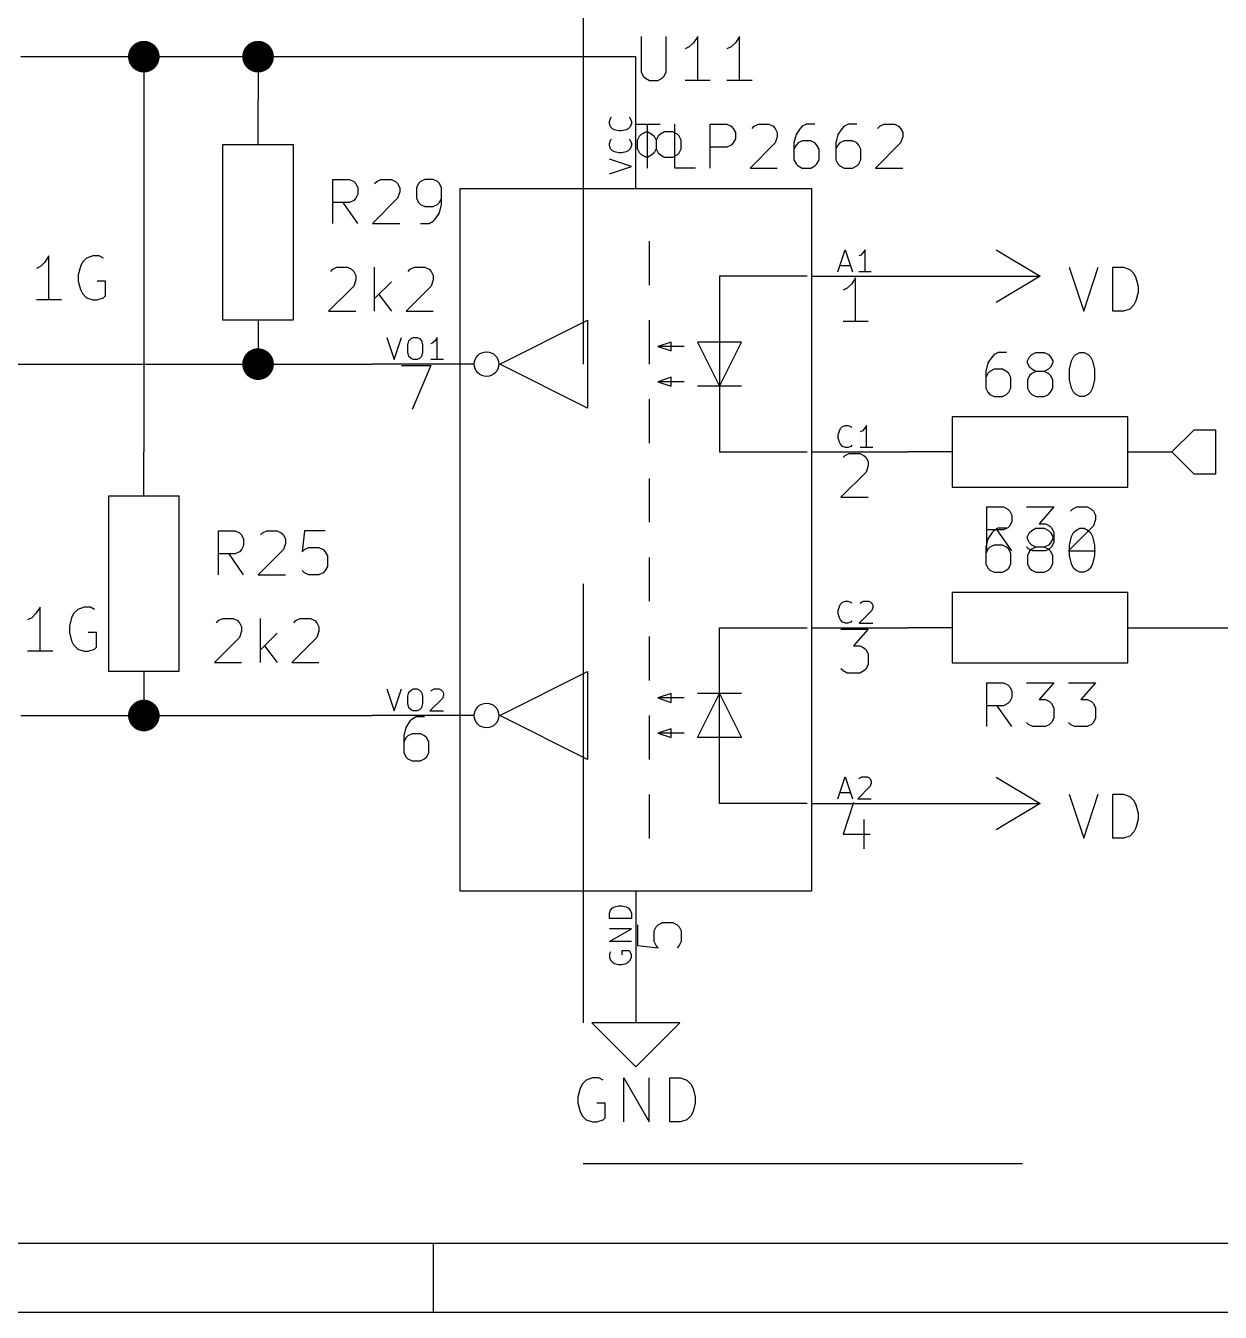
# Model space of a CAD drawing. Extents: x 0.4 to 16.1, y -11.3 to -0.4.
# Drawn here: x 5.836 to 7.195, y -11.299 to -9.835 of the extents above; entities that cross this region are included whole.
import ezdxf

# ---------------------------------------------------------------- set-up
doc = ezdxf.new("R2010")
doc.units = 0
doc.header["$MEASUREMENT"] = 0
doc.linetypes.add('DASHED', pattern=[0.75, 0.5, -0.25])
for name, color, linetype in [('BLUE3', 171, 'CONTINUOUS'), ('BROWN2', 54, 'CONTINUOUS'), ('CYAN2', 4, 'CONTINUOUS'), ('GREEN2', 3, 'CONTINUOUS'), ('LYELLOW', 51, 'CONTINUOUS'), ('RED2', 1, 'CONTINUOUS')]:
    doc.layers.add(name, color=color, linetype=linetype)

msp = doc.modelspace()

# ---------------------------------------------------------------- linework, layer by layer
at = {"layer": 'BLUE3', "linetype": 'DASHED'}
for p, q in [((6.47, -8.22), (6.47, -11.13)), ((6.47, -11.13), (10.93, -11.13))]:
    msp.add_line(p, q, dxfattribs=at)
at = {"layer": 'BROWN2', "linetype": 'CONTINUOUS'}
for p, q in [((7.165, -10.295), (7.14, -10.32)), ((7.19, -10.295), (7.165, -10.295)), ((7.19, -10.345), (7.19, -10.295)), ((7.14, -10.32), (7.165, -10.345)), ((7.165, -10.345), (7.19, -10.345))]:
    msp.add_line(p, q, dxfattribs=at)
at = {"layer": 'CYAN2', "linetype": 'CONTINUOUS'}
for p, q in [((6.53602, -9.84695), (6.53602, -9.88743)), ((6.56459, -9.88743), (6.56459, -9.84695)), ((6.59555, -9.85409), (6.59078, -9.85886)), ((6.60031, -9.84695), (6.59555, -9.85409)), ((6.60031, -9.89695), (6.60031, -9.84695)), ((6.64317, -9.85409), (6.6384, -9.85886)), ((6.64793, -9.84695), (6.64317, -9.85409)), ((6.64793, -9.89695), (6.64793, -9.84695)), ((6.59078, -9.85886), (6.58602, -9.86124)), ((6.6384, -9.85886), (6.63364, -9.86124)), ((6.53602, -9.88743), (6.5384, -9.89219)), ((6.5384, -9.89219), (6.54078, -9.89457)), ((6.54078, -9.89457), (6.54555, -9.89695)), ((6.54555, -9.89695), (6.55507, -9.89695)), ((6.55507, -9.89695), (6.55983, -9.89457)), ((6.55983, -9.89457), (6.56221, -9.89219)), ((6.56221, -9.89219), (6.56459, -9.88743)), ((6.61459, -9.89695), (6.58602, -9.89695)), ((6.66221, -9.89695), (6.63364, -9.89695)), ((6.49981, -9.94381), (6.501, -9.94024)), ((6.49981, -9.94619), (6.49981, -9.94381)), ((6.501, -9.94024), (6.50219, -9.93905)), ((6.52243, -9.93905), (6.52362, -9.94024)), ((6.52362, -9.94024), (6.52481, -9.94381)), ((6.52481, -9.94381), (6.52481, -9.94619)), ((6.501, -9.94976), (6.49981, -9.94619)), ((6.50338, -9.95214), (6.501, -9.94976)), ((6.50576, -9.95333), (6.50338, -9.95214)), ((6.51052, -9.95452), (6.50576, -9.95333)), ((6.51409, -9.95452), (6.51052, -9.95452)), ((6.51885, -9.95333), (6.51409, -9.95452)), ((6.52124, -9.95214), (6.51885, -9.95333)), ((6.52362, -9.94976), (6.52124, -9.95214)), ((6.52481, -9.94619), (6.52362, -9.94976)), ((6.52888, -9.94683), (6.55745, -9.94683)), ((6.54317, -9.99683), (6.54317, -9.94683)), ((6.57412, -9.99683), (6.57412, -9.94683)), ((6.61459, -9.99683), (6.61459, -9.94683)), ((6.61459, -9.94683), (6.63365, -9.94683)), ((6.63365, -9.94683), (6.63841, -9.94921)), ((6.63841, -9.94921), (6.64079, -9.95159)), ((6.64079, -9.95159), (6.64317, -9.95635)), ((6.64317, -9.95635), (6.64317, -9.9635)), ((6.66222, -9.95159), (6.66459, -9.94921)), ((6.66459, -9.94921), (6.66936, -9.94683)), ((6.66936, -9.94683), (6.68126, -9.94683)), ((6.68126, -9.94683), (6.68602, -9.94921)), ((6.68602, -9.94921), (6.68841, -9.95159)), ((6.68841, -9.95159), (6.69079, -9.95635)), ((6.69079, -9.95635), (6.69079, -9.96111)), ((6.71698, -9.95159), (6.71222, -9.95874)), ((6.71936, -9.94921), (6.71698, -9.95159)), ((6.72412, -9.94683), (6.71936, -9.94921)), ((6.73365, -9.94683), (6.72412, -9.94683)), ((6.76459, -9.95159), (6.75983, -9.95874)), ((6.76698, -9.94921), (6.76459, -9.95159)), ((6.77174, -9.94683), (6.76698, -9.94921)), ((6.78126, -9.94683), (6.77174, -9.94683)), ((6.80507, -9.95159), (6.80745, -9.94921)), ((6.80745, -9.94921), (6.81222, -9.94683)), ((6.81222, -9.94683), (6.82412, -9.94683)), ((6.82412, -9.94683), (6.82888, -9.94921)), ((6.82888, -9.94921), (6.83126, -9.95159)), ((6.83126, -9.95159), (6.83365, -9.95635)), ((6.83365, -9.95635), (6.83365, -9.96111)), ((6.49981, -9.96881), (6.501, -9.96524)), ((6.49981, -9.97119), (6.49981, -9.96881)), ((6.501, -9.97476), (6.49981, -9.97119)), ((6.501, -9.96524), (6.50219, -9.96405)), ((6.52243, -9.96405), (6.52362, -9.96524)), ((6.52362, -9.96524), (6.52481, -9.96881)), ((6.52481, -9.97119), (6.52362, -9.97476)), ((6.52481, -9.96881), (6.52481, -9.97119)), ((6.63365, -9.97302), (6.61459, -9.97302)), ((6.63841, -9.97064), (6.63365, -9.97302)), ((6.64079, -9.96826), (6.63841, -9.97064)), ((6.64317, -9.9635), (6.64079, -9.96826)), ((6.68841, -9.96826), (6.65983, -9.99683)), ((6.69079, -9.96111), (6.68841, -9.96826)), ((6.71222, -9.95874), (6.70983, -9.96826)), ((6.70983, -9.96826), (6.70983, -9.98731)), ((6.71222, -9.97064), (6.70983, -9.9754)), ((6.71459, -9.96826), (6.71222, -9.97064)), ((6.71936, -9.96588), (6.71459, -9.96826)), ((6.72888, -9.96588), (6.71936, -9.96588)), ((6.73365, -9.96826), (6.72888, -9.96588)), ((6.73602, -9.97064), (6.73365, -9.96826)), ((6.73841, -9.9754), (6.73602, -9.97064)), ((6.75983, -9.95874), (6.75745, -9.96826)), ((6.75745, -9.96826), (6.75745, -9.98731)), ((6.75983, -9.97064), (6.75745, -9.9754)), ((6.76222, -9.96826), (6.75983, -9.97064)), ((6.76698, -9.96588), (6.76222, -9.96826)), ((6.7765, -9.96588), (6.76698, -9.96588)), ((6.78126, -9.96826), (6.7765, -9.96588)), ((6.78365, -9.97064), (6.78126, -9.96826)), ((6.78602, -9.9754), (6.78365, -9.97064)), ((6.83126, -9.96826), (6.80269, -9.99683)), ((6.83365, -9.96111), (6.83126, -9.96826)), ((6.52481, -9.995), (6.49981, -9.98667)), ((6.50338, -9.97714), (6.501, -9.97476)), ((6.50576, -9.97833), (6.50338, -9.97714)), ((6.51052, -9.97952), (6.50576, -9.97833)), ((6.51409, -9.97952), (6.51052, -9.97952)), ((6.51885, -9.97833), (6.51409, -9.97952)), ((6.52124, -9.97714), (6.51885, -9.97833)), ((6.52362, -9.97476), (6.52124, -9.97714)), ((6.70983, -9.98731), (6.71222, -9.99207)), ((6.73602, -9.99207), (6.73841, -9.98731)), ((6.73841, -9.98731), (6.73841, -9.9754)), ((6.75745, -9.98731), (6.75983, -9.99207)), ((6.78365, -9.99207), (6.78602, -9.98731)), ((6.78602, -9.98731), (6.78602, -9.9754)), ((6.49981, -10.0033), (6.52481, -9.995)), ((6.59793, -9.99683), (6.57412, -9.99683)), ((6.65983, -9.99683), (6.69079, -9.99683)), ((6.71222, -9.99207), (6.71459, -9.99445)), ((6.71459, -9.99445), (6.71936, -9.99683)), ((6.71936, -9.99683), (6.72888, -9.99683)), ((6.72888, -9.99683), (6.73365, -9.99445)), ((6.73365, -9.99445), (6.73602, -9.99207)), ((6.75983, -9.99207), (6.76222, -9.99445)), ((6.76222, -9.99445), (6.76698, -9.99683)), ((6.76698, -9.99683), (6.7765, -9.99683)), ((6.7765, -9.99683), (6.78126, -9.99445)), ((6.78126, -9.99445), (6.78365, -9.99207)), ((6.80269, -9.99683), (6.83365, -9.99683)), ((6.18503, -10.0598), (6.18503, -10.0098)), ((6.18503, -10.0098), (6.20407, -10.0098)), ((6.20407, -10.0098), (6.20884, -10.0121)), ((6.20884, -10.0121), (6.21122, -10.0145)), ((6.21122, -10.0145), (6.2136, -10.0193)), ((6.23265, -10.0145), (6.23503, -10.0121)), ((6.23503, -10.0121), (6.23979, -10.0098)), ((6.23979, -10.0098), (6.25169, -10.0098)), ((6.25169, -10.0098), (6.25646, -10.0121)), ((6.25646, -10.0121), (6.25884, -10.0145)), ((6.25884, -10.0145), (6.26122, -10.0193)), ((6.28265, -10.0145), (6.28027, -10.0193)), ((6.28503, -10.0121), (6.28265, -10.0145)), ((6.28979, -10.0098), (6.28503, -10.0121)), ((6.29931, -10.0098), (6.28979, -10.0098)), ((6.30407, -10.0121), (6.29931, -10.0098)), ((6.30646, -10.0145), (6.30407, -10.0121)), ((6.30884, -10.0193), (6.30646, -10.0145)), ((6.21122, -10.0312), (6.20884, -10.0336)), ((6.2136, -10.0264), (6.21122, -10.0312)), ((6.2136, -10.0193), (6.2136, -10.0264)), ((6.25884, -10.0312), (6.23027, -10.0598)), ((6.26122, -10.024), (6.25884, -10.0312)), ((6.26122, -10.0193), (6.26122, -10.024)), ((6.28027, -10.0193), (6.28027, -10.0312)), ((6.28027, -10.0312), (6.28265, -10.0359)), ((6.30646, -10.0359), (6.30884, -10.0312)), ((6.30884, -10.0383), (6.30884, -10.0193)), ((6.20407, -10.0359), (6.18503, -10.0359)), ((6.2136, -10.0598), (6.19693, -10.0359)), ((6.20884, -10.0336), (6.20407, -10.0359)), ((6.28265, -10.0359), (6.28503, -10.0383)), ((6.28503, -10.0383), (6.28979, -10.0407)), ((6.28979, -10.0407), (6.29931, -10.0407)), ((6.29931, -10.0407), (6.30407, -10.0383)), ((6.30407, -10.0383), (6.30646, -10.0359)), ((6.30646, -10.0479), (6.30884, -10.0383)), ((6.23027, -10.0598), (6.26122, -10.0598)), ((6.28503, -10.0598), (6.29455, -10.0598)), ((6.29455, -10.0598), (6.29931, -10.0574)), ((6.29931, -10.0574), (6.30169, -10.055)), ((6.30169, -10.055), (6.30646, -10.0479)), ((6.75976, -10.1148), (6.76809, -10.0898)), ((6.76809, -10.0898), (6.77643, -10.1148)), ((6.79071, -10.0898), (6.78833, -10.0934)), ((6.79071, -10.1148), (6.79071, -10.0898)), ((5.85726, -10.104), (5.8525, -10.1087)), ((5.86202, -10.0968), (5.85726, -10.104)), ((5.86202, -10.1468), (5.86202, -10.0968)), ((5.90012, -10.104), (5.89774, -10.1087)), ((5.90488, -10.0992), (5.90012, -10.104)), ((5.91202, -10.0968), (5.90488, -10.0992)), ((5.91917, -10.0968), (5.91202, -10.0968)), ((5.92393, -10.0992), (5.91917, -10.0968)), ((6.78595, -10.0958), (6.78357, -10.0969)), ((6.78833, -10.0934), (6.78595, -10.0958)), ((5.8525, -10.1087), (5.84774, -10.1111)), ((5.89774, -10.1087), (5.89535, -10.1183)), ((5.89535, -10.1183), (5.89535, -10.1254)), ((6.18265, -10.1144), (6.18503, -10.112)), ((6.18503, -10.112), (6.18979, -10.1096)), ((6.18979, -10.1096), (6.20169, -10.1096)), ((6.20169, -10.1096), (6.20645, -10.112)), ((6.20645, -10.112), (6.20883, -10.1144)), ((6.20883, -10.1144), (6.21122, -10.1192)), ((6.21122, -10.1192), (6.21122, -10.1239)), ((6.23265, -10.1596), (6.23265, -10.1096)), ((6.27074, -10.1144), (6.27312, -10.112)), ((6.27312, -10.112), (6.27788, -10.1096)), ((6.27788, -10.1096), (6.28979, -10.1096)), ((6.28979, -10.1096), (6.29455, -10.112)), ((6.29455, -10.112), (6.29693, -10.1144)), ((6.29693, -10.1144), (6.29931, -10.1192)), ((6.29931, -10.1192), (6.29931, -10.1239)), ((6.76214, -10.1077), (6.77405, -10.1077)), ((6.79785, -10.1148), (6.78357, -10.1148)), ((7.02289, -10.1097), (7.03956, -10.1597)), ((7.03956, -10.1597), (7.05622, -10.1097)), ((7.07289, -10.1597), (7.07289, -10.1097)), ((7.07289, -10.1097), (7.08479, -10.1097)), ((7.08479, -10.1097), (7.09193, -10.1121)), ((7.09193, -10.1121), (7.0967, -10.1168)), ((7.0967, -10.1168), (7.09908, -10.1216)), ((5.89535, -10.1254), (5.89774, -10.1349)), ((5.92631, -10.1254), (5.91678, -10.1254)), ((5.92631, -10.1421), (5.92631, -10.1254)), ((6.20883, -10.1311), (6.18026, -10.1596)), ((6.21122, -10.1239), (6.20883, -10.1311)), ((6.25169, -10.1263), (6.23265, -10.1453)), ((6.29693, -10.1311), (6.26836, -10.1596)), ((6.29931, -10.1239), (6.29693, -10.1311)), ((7.09908, -10.1216), (7.10146, -10.1311)), ((7.10146, -10.1311), (7.10146, -10.1383)), ((5.87631, -10.1468), (5.84774, -10.1468)), ((5.89774, -10.1349), (5.90012, -10.1397)), ((5.90012, -10.1397), (5.90488, -10.1444)), ((5.90488, -10.1444), (5.91202, -10.1468)), ((5.91202, -10.1468), (5.91678, -10.1468)), ((5.91678, -10.1468), (5.92393, -10.1444)), ((5.92393, -10.1444), (5.92631, -10.1421)), ((6.23741, -10.1406), (6.25169, -10.1596)), ((7.09908, -10.1478), (7.0967, -10.1525)), ((7.10146, -10.1383), (7.09908, -10.1478)), ((6.18026, -10.1596), (6.21122, -10.1596)), ((6.26836, -10.1596), (6.29931, -10.1596)), ((7.08479, -10.1597), (7.07289, -10.1597)), ((7.09193, -10.1573), (7.08479, -10.1597)), ((7.0967, -10.1525), (7.09193, -10.1573)), ((6.24667, -10.1898), (6.255, -10.2148)), ((6.255, -10.2148), (6.26333, -10.1898)), ((6.27167, -10.1934), (6.27405, -10.191)), ((6.27405, -10.191), (6.27643, -10.1898)), ((6.27643, -10.1898), (6.28119, -10.1898)), ((6.28119, -10.1898), (6.28357, -10.191)), ((6.28357, -10.191), (6.28595, -10.1934)), ((6.30381, -10.1898), (6.30143, -10.1934)), ((6.30381, -10.2148), (6.30381, -10.1898)), ((6.27047, -10.1981), (6.27167, -10.1934)), ((6.27047, -10.2065), (6.27047, -10.1981)), ((6.27167, -10.2112), (6.27047, -10.2065)), ((6.28595, -10.1934), (6.28714, -10.1981)), ((6.28714, -10.2065), (6.28595, -10.2112)), ((6.28714, -10.1981), (6.28714, -10.2065)), ((6.29905, -10.1958), (6.29667, -10.1969)), ((6.30143, -10.1934), (6.29905, -10.1958)), ((6.94238, -10.2068), (6.93762, -10.2092)), ((6.9519, -10.2068), (6.94238, -10.2068)), ((6.98047, -10.2092), (6.98524, -10.2068)), ((6.98524, -10.2068), (6.99476, -10.2068)), ((6.99476, -10.2068), (6.99952, -10.2092)), ((7.03047, -10.2092), (7.03524, -10.2068)), ((7.03524, -10.2068), (7.04, -10.2068)), ((7.04, -10.2068), (7.04476, -10.2092)), ((6.27405, -10.2136), (6.27167, -10.2112)), ((6.27643, -10.2148), (6.27405, -10.2136)), ((6.28119, -10.2148), (6.27643, -10.2148)), ((6.28357, -10.2136), (6.28119, -10.2148)), ((6.28595, -10.2112), (6.28357, -10.2136)), ((6.31095, -10.2148), (6.29667, -10.2148)), ((6.93047, -10.2187), (6.92809, -10.2283)), ((6.93524, -10.2116), (6.93047, -10.2187)), ((6.93762, -10.2092), (6.93524, -10.2116)), ((6.97571, -10.2164), (6.97809, -10.2116)), ((6.97571, -10.2187), (6.97571, -10.2164)), ((6.97809, -10.2235), (6.97571, -10.2187)), ((6.97809, -10.2116), (6.98047, -10.2092)), ((6.99952, -10.2092), (7.0019, -10.2116)), ((7.0019, -10.2116), (7.00428, -10.2164)), ((7.00428, -10.2187), (7.0019, -10.2235)), ((7.00428, -10.2164), (7.00428, -10.2187)), ((7.02333, -10.2259), (7.02571, -10.2164)), ((7.02571, -10.2164), (7.02809, -10.2116)), ((7.02809, -10.2116), (7.03047, -10.2092)), ((7.04476, -10.2092), (7.04714, -10.2116)), ((7.04714, -10.2116), (7.04952, -10.2164)), ((7.04952, -10.2164), (7.0519, -10.2259)), ((6.92809, -10.2283), (6.92809, -10.2473)), ((6.93047, -10.2306), (6.92809, -10.2354)), ((6.93285, -10.2283), (6.93047, -10.2306)), ((6.93762, -10.2259), (6.93285, -10.2283)), ((6.94714, -10.2259), (6.93762, -10.2259)), ((6.9519, -10.2283), (6.94714, -10.2259)), ((6.95428, -10.2306), (6.9519, -10.2283)), ((6.95667, -10.2354), (6.95428, -10.2306)), ((6.95667, -10.2473), (6.95667, -10.2354)), ((6.97809, -10.233), (6.97571, -10.2378)), ((6.98047, -10.2259), (6.97809, -10.2235)), ((6.98047, -10.2306), (6.97809, -10.233)), ((6.98524, -10.2283), (6.98047, -10.2259)), ((6.98524, -10.2283), (6.98047, -10.2306)), ((6.99476, -10.2283), (6.98524, -10.2283)), ((6.99952, -10.2259), (6.99476, -10.2283)), ((6.99952, -10.2306), (6.99476, -10.2283)), ((7.0019, -10.2235), (6.99952, -10.2259)), ((7.0019, -10.233), (6.99952, -10.2306)), ((7.00428, -10.2378), (7.0019, -10.233)), ((7.02333, -10.2378), (7.02333, -10.2259)), ((7.0519, -10.2259), (7.0519, -10.2378)), ((6.92809, -10.2473), (6.93047, -10.2521)), ((6.95428, -10.2521), (6.95667, -10.2473)), ((6.97571, -10.2378), (6.97571, -10.2473)), ((6.97571, -10.2473), (6.97809, -10.2521)), ((7.0019, -10.2521), (7.00428, -10.2473)), ((7.00428, -10.2473), (7.00428, -10.2378)), ((7.02571, -10.2473), (7.02333, -10.2378)), ((7.02809, -10.2521), (7.02571, -10.2473)), ((7.04952, -10.2473), (7.04714, -10.2521)), ((7.0519, -10.2378), (7.04952, -10.2473)), ((6.93047, -10.2521), (6.93285, -10.2545)), ((6.93285, -10.2545), (6.93762, -10.2568)), ((6.93762, -10.2568), (6.94714, -10.2568)), ((6.94714, -10.2568), (6.9519, -10.2545)), ((6.9519, -10.2545), (6.95428, -10.2521)), ((6.97809, -10.2521), (6.98047, -10.2545)), ((6.98047, -10.2545), (6.98524, -10.2568)), ((6.98524, -10.2568), (6.99476, -10.2568)), ((6.99476, -10.2568), (6.99952, -10.2545)), ((6.99952, -10.2545), (7.0019, -10.2521)), ((7.03047, -10.2545), (7.02809, -10.2521)), ((7.03524, -10.2568), (7.03047, -10.2545)), ((7.04, -10.2568), (7.03524, -10.2568)), ((7.04476, -10.2545), (7.04, -10.2568)), ((7.04714, -10.2521), (7.04476, -10.2545)), ((6.76155, -10.2958), (6.76274, -10.2934)), ((6.76274, -10.2934), (6.76512, -10.291)), ((6.76512, -10.291), (6.76869, -10.2898)), ((6.76869, -10.2898), (6.77107, -10.2898)), ((6.77107, -10.2898), (6.77464, -10.291)), ((6.77464, -10.291), (6.77583, -10.2922)), ((6.79012, -10.2934), (6.78774, -10.2958)), ((6.7925, -10.2898), (6.79012, -10.2934)), ((6.7925, -10.3148), (6.7925, -10.2898)), ((6.76035, -10.3005), (6.76155, -10.2958)), ((6.76035, -10.3041), (6.76035, -10.3005)), ((6.76155, -10.3089), (6.76035, -10.3041)), ((6.76274, -10.3112), (6.76155, -10.3089)), ((6.78774, -10.2958), (6.78535, -10.2969)), ((6.76512, -10.3136), (6.76274, -10.3112)), ((6.76869, -10.3148), (6.76512, -10.3136)), ((6.77107, -10.3148), (6.76869, -10.3148)), ((6.77464, -10.3136), (6.77107, -10.3148)), ((6.77583, -10.3124), (6.77464, -10.3136)), ((6.79964, -10.3148), (6.78535, -10.3148)), ((6.92928, -10.4326), (6.92928, -10.3826)), ((6.92928, -10.3826), (6.94833, -10.3826)), ((6.94833, -10.3826), (6.95309, -10.385)), ((6.97452, -10.3826), (7.00547, -10.3826)), ((7.00547, -10.3826), (6.98881, -10.4017)), ((7.0269, -10.385), (7.03167, -10.3826)), ((7.03167, -10.3826), (7.04357, -10.3826)), ((7.04357, -10.3826), (7.04833, -10.385)), ((6.95309, -10.385), (6.95547, -10.3874)), ((6.95547, -10.3874), (6.95785, -10.3921)), ((6.95785, -10.3921), (6.95785, -10.3993)), ((7.02452, -10.3874), (7.0269, -10.385)), ((7.04833, -10.385), (7.05071, -10.3874)), ((7.05071, -10.3874), (7.05309, -10.3921)), ((7.05309, -10.3969), (7.05071, -10.404)), ((7.05309, -10.3921), (7.05309, -10.3969)), ((6.05503, -10.4598), (6.05503, -10.4098)), ((6.05503, -10.4098), (6.07407, -10.4098)), ((6.07407, -10.4098), (6.07884, -10.4121)), ((6.07884, -10.4121), (6.08122, -10.4145)), ((6.10265, -10.4145), (6.10503, -10.4121)), ((6.10503, -10.4121), (6.10979, -10.4098)), ((6.10979, -10.4098), (6.12169, -10.4098)), ((6.12169, -10.4098), (6.12646, -10.4121)), ((6.12646, -10.4121), (6.12884, -10.4145)), ((6.15265, -10.4098), (6.15027, -10.4336)), ((6.17646, -10.4098), (6.15265, -10.4098)), ((6.94833, -10.4088), (6.92928, -10.4088)), ((6.93524, -10.4116), (6.93047, -10.4187)), ((6.93762, -10.4092), (6.93524, -10.4116)), ((6.94238, -10.4068), (6.93762, -10.4092)), ((6.95785, -10.4326), (6.94119, -10.4088)), ((6.9519, -10.4068), (6.94238, -10.4068)), ((6.95309, -10.4064), (6.94833, -10.4088)), ((6.95547, -10.404), (6.95309, -10.4064)), ((6.95785, -10.3993), (6.95547, -10.404)), ((6.97571, -10.4164), (6.97809, -10.4116)), ((6.97809, -10.4116), (6.98047, -10.4092)), ((6.98047, -10.4092), (6.98524, -10.4068)), ((6.98524, -10.4068), (6.99476, -10.4068)), ((6.98881, -10.4017), (6.99595, -10.4017)), ((6.99476, -10.4068), (6.99952, -10.4092)), ((6.99595, -10.4017), (7.00071, -10.404)), ((6.99952, -10.4092), (7.0019, -10.4116)), ((7.00071, -10.404), (7.00309, -10.4064)), ((7.0019, -10.4116), (7.00428, -10.4164)), ((7.00309, -10.4064), (7.00547, -10.4112)), ((7.00547, -10.4112), (7.00547, -10.4231)), ((7.05071, -10.404), (7.02214, -10.4326)), ((7.02571, -10.4164), (7.02809, -10.4116)), ((7.02809, -10.4116), (7.03047, -10.4092)), ((7.03047, -10.4092), (7.03524, -10.4068)), ((7.03524, -10.4068), (7.04, -10.4068)), ((7.04, -10.4068), (7.04476, -10.4092)), ((7.04476, -10.4092), (7.04714, -10.4116)), ((7.04714, -10.4116), (7.04952, -10.4164)), ((6.08122, -10.4145), (6.0836, -10.4193)), ((6.0836, -10.4264), (6.08122, -10.4312)), ((6.0836, -10.4193), (6.0836, -10.4264)), ((6.12884, -10.4145), (6.13122, -10.4193)), ((6.13122, -10.424), (6.12884, -10.4312)), ((6.13122, -10.4193), (6.13122, -10.424)), ((6.93047, -10.4187), (6.92809, -10.4283)), ((6.93762, -10.4259), (6.93285, -10.4283)), ((6.94714, -10.4259), (6.93762, -10.4259)), ((6.9519, -10.4283), (6.94714, -10.4259)), ((6.97571, -10.4187), (6.97571, -10.4164)), ((6.97809, -10.4235), (6.97571, -10.4187)), ((6.98047, -10.4259), (6.97809, -10.4235)), ((6.98524, -10.4283), (6.98047, -10.4259)), ((6.99952, -10.4259), (6.99476, -10.4283)), ((7.0019, -10.4235), (6.99952, -10.4259)), ((7.00428, -10.4187), (7.0019, -10.4235)), ((7.00547, -10.4231), (7.00309, -10.4279)), ((7.00428, -10.4164), (7.00428, -10.4187)), ((7.02333, -10.4259), (7.02571, -10.4164)), ((7.02333, -10.4378), (7.02333, -10.4259)), ((7.04952, -10.4164), (7.0519, -10.4259)), ((7.0519, -10.4259), (7.0519, -10.4378)), ((6.07407, -10.4359), (6.05503, -10.4359)), ((6.0836, -10.4598), (6.06693, -10.4359)), ((6.07884, -10.4336), (6.07407, -10.4359)), ((6.08122, -10.4312), (6.07884, -10.4336)), ((6.12884, -10.4312), (6.10027, -10.4598)), ((6.15027, -10.4336), (6.15265, -10.4312)), ((6.15265, -10.4312), (6.15741, -10.4288)), ((6.15741, -10.4288), (6.16931, -10.4288)), ((6.16931, -10.4288), (6.17407, -10.4312)), ((6.17407, -10.4312), (6.17646, -10.4336)), ((6.17646, -10.4336), (6.17884, -10.4383)), ((6.17884, -10.4383), (6.17884, -10.4502)), ((6.92809, -10.4283), (6.92809, -10.4473)), ((6.93047, -10.4306), (6.92809, -10.4354)), ((6.93285, -10.4283), (6.93047, -10.4306)), ((6.95428, -10.4306), (6.9519, -10.4283)), ((6.95667, -10.4354), (6.95428, -10.4306)), ((6.95667, -10.4473), (6.95667, -10.4354)), ((6.9769, -10.4302), (6.97452, -10.4279)), ((6.97809, -10.433), (6.97571, -10.4378)), ((6.97571, -10.4378), (6.97571, -10.4473)), ((6.98167, -10.4326), (6.9769, -10.4302)), ((6.98047, -10.4306), (6.97809, -10.433)), ((6.98524, -10.4283), (6.98047, -10.4306)), ((6.99595, -10.4326), (6.98167, -10.4326)), ((6.99476, -10.4283), (6.98524, -10.4283)), ((6.99952, -10.4306), (6.99476, -10.4283)), ((7.00071, -10.4302), (6.99595, -10.4326)), ((7.0019, -10.433), (6.99952, -10.4306)), ((7.00309, -10.4279), (7.00071, -10.4302)), ((7.00428, -10.4378), (7.0019, -10.433)), ((7.00428, -10.4473), (7.00428, -10.4378)), ((7.02214, -10.4326), (7.05309, -10.4326)), ((7.02571, -10.4473), (7.02333, -10.4378)), ((7.0519, -10.4378), (7.04952, -10.4473)), ((6.15265, -10.4574), (6.15027, -10.455)), ((6.17646, -10.455), (6.17407, -10.4574)), ((6.17884, -10.4502), (6.17646, -10.455)), ((6.92809, -10.4473), (6.93047, -10.4521)), ((6.93047, -10.4521), (6.93285, -10.4545)), ((6.93285, -10.4545), (6.93762, -10.4568)), ((6.94714, -10.4568), (6.9519, -10.4545)), ((6.9519, -10.4545), (6.95428, -10.4521)), ((6.95428, -10.4521), (6.95667, -10.4473)), ((6.97571, -10.4473), (6.97809, -10.4521)), ((6.97809, -10.4521), (6.98047, -10.4545)), ((6.98047, -10.4545), (6.98524, -10.4568)), ((6.99476, -10.4568), (6.99952, -10.4545)), ((6.99952, -10.4545), (7.0019, -10.4521)), ((7.0019, -10.4521), (7.00428, -10.4473)), ((7.02809, -10.4521), (7.02571, -10.4473)), ((7.03047, -10.4545), (7.02809, -10.4521)), ((7.03524, -10.4568), (7.03047, -10.4545)), ((7.04476, -10.4545), (7.04, -10.4568)), ((7.04714, -10.4521), (7.04476, -10.4545)), ((7.04952, -10.4473), (7.04714, -10.4521)), ((6.10027, -10.4598), (6.13122, -10.4598)), ((6.15741, -10.4598), (6.15265, -10.4574)), ((6.16931, -10.4598), (6.15741, -10.4598)), ((6.17407, -10.4574), (6.16931, -10.4598)), ((6.93762, -10.4568), (6.94714, -10.4568)), ((6.98524, -10.4568), (6.99476, -10.4568)), ((7.04, -10.4568), (7.03524, -10.4568)), ((5.85202, -10.4968), (5.84726, -10.504)), ((5.85202, -10.5468), (5.85202, -10.4968)), ((5.89488, -10.4992), (5.89012, -10.504)), ((5.90202, -10.4968), (5.89488, -10.4992)), ((5.90917, -10.4968), (5.90202, -10.4968)), ((5.91393, -10.4992), (5.90917, -10.4968)), ((6.76035, -10.5005), (6.76155, -10.4958)), ((6.76035, -10.5041), (6.76035, -10.5005)), ((6.76155, -10.4958), (6.76274, -10.4934)), ((6.76274, -10.4934), (6.76512, -10.491)), ((6.76512, -10.491), (6.76869, -10.4898)), ((6.76869, -10.4898), (6.77107, -10.4898)), ((6.77107, -10.4898), (6.77464, -10.491)), ((6.77464, -10.491), (6.77583, -10.4922)), ((6.79845, -10.5005), (6.78417, -10.5148)), ((6.78535, -10.4922), (6.78655, -10.491)), ((6.78655, -10.491), (6.78893, -10.4898)), ((6.78893, -10.4898), (6.79488, -10.4898)), ((6.79488, -10.4898), (6.79726, -10.491)), ((6.79726, -10.491), (6.79845, -10.4922)), ((6.79845, -10.4922), (6.79964, -10.4946)), ((6.79964, -10.4969), (6.79845, -10.5005)), ((6.79964, -10.4946), (6.79964, -10.4969)), ((5.8425, -10.5087), (5.83774, -10.5111)), ((5.84726, -10.504), (5.8425, -10.5087)), ((5.88774, -10.5087), (5.88535, -10.5183)), ((5.89012, -10.504), (5.88774, -10.5087)), ((6.05265, -10.5144), (6.05503, -10.512)), ((6.05503, -10.512), (6.05979, -10.5096)), ((6.05979, -10.5096), (6.07169, -10.5096)), ((6.07169, -10.5096), (6.07645, -10.512)), ((6.07645, -10.512), (6.07883, -10.5144)), ((6.07883, -10.5144), (6.08122, -10.5192)), ((6.10265, -10.5596), (6.10265, -10.5096)), ((6.14074, -10.5144), (6.14312, -10.512)), ((6.14312, -10.512), (6.14788, -10.5096)), ((6.14788, -10.5096), (6.15979, -10.5096)), ((6.15979, -10.5096), (6.16455, -10.512)), ((6.16455, -10.512), (6.16693, -10.5144)), ((6.16693, -10.5144), (6.16931, -10.5192)), ((6.76155, -10.5089), (6.76035, -10.5041)), ((6.76274, -10.5112), (6.76155, -10.5089)), ((6.76512, -10.5136), (6.76274, -10.5112)), ((6.76869, -10.5148), (6.76512, -10.5136)), ((6.77107, -10.5148), (6.76869, -10.5148)), ((6.77464, -10.5136), (6.77107, -10.5148)), ((6.77583, -10.5124), (6.77464, -10.5136)), ((6.78417, -10.5148), (6.79964, -10.5148)), ((5.88535, -10.5183), (5.88535, -10.5254)), ((5.88535, -10.5254), (5.88774, -10.5349)), ((5.91631, -10.5254), (5.90678, -10.5254)), ((5.91631, -10.5421), (5.91631, -10.5254)), ((6.08122, -10.5239), (6.07883, -10.5311)), ((6.08122, -10.5192), (6.08122, -10.5239)), ((6.12169, -10.5263), (6.10265, -10.5453)), ((6.16931, -10.5239), (6.16693, -10.5311)), ((6.16931, -10.5192), (6.16931, -10.5239)), ((5.88774, -10.5349), (5.89012, -10.5397)), ((5.89012, -10.5397), (5.89488, -10.5444)), ((5.89488, -10.5444), (5.90202, -10.5468)), ((5.90678, -10.5468), (5.91393, -10.5444)), ((5.91393, -10.5444), (5.91631, -10.5421)), ((6.07883, -10.5311), (6.05026, -10.5596)), ((6.10741, -10.5406), (6.12169, -10.5596)), ((6.16693, -10.5311), (6.13836, -10.5596)), ((5.86631, -10.5468), (5.83774, -10.5468)), ((5.90202, -10.5468), (5.90678, -10.5468)), ((6.05026, -10.5596), (6.08122, -10.5596)), ((6.13836, -10.5596), (6.16931, -10.5596)), ((6.92928, -10.6326), (6.92928, -10.5826)), ((6.92928, -10.5826), (6.94833, -10.5826)), ((6.94833, -10.5826), (6.95309, -10.585)), ((6.95309, -10.585), (6.95547, -10.5874)), ((6.95547, -10.5874), (6.95785, -10.5921)), ((6.97452, -10.5826), (7.00547, -10.5826)), ((7.00547, -10.5826), (6.98881, -10.6017)), ((7.02214, -10.5826), (7.05309, -10.5826)), ((7.05309, -10.5826), (7.03643, -10.6017)), ((6.24667, -10.5898), (6.255, -10.6148)), ((6.255, -10.6148), (6.26333, -10.5898)), ((6.27047, -10.5981), (6.27167, -10.5934)), ((6.27047, -10.6065), (6.27047, -10.5981)), ((6.27167, -10.5934), (6.27405, -10.591)), ((6.27405, -10.591), (6.27643, -10.5898)), ((6.27643, -10.5898), (6.28119, -10.5898)), ((6.28119, -10.5898), (6.28357, -10.591)), ((6.28357, -10.591), (6.28595, -10.5934)), ((6.28595, -10.5934), (6.28714, -10.5981)), ((6.28714, -10.5981), (6.28714, -10.6065)), ((6.30976, -10.6005), (6.29547, -10.6148)), ((6.29667, -10.5922), (6.29785, -10.591)), ((6.29785, -10.591), (6.30024, -10.5898)), ((6.30024, -10.5898), (6.30619, -10.5898)), ((6.30619, -10.5898), (6.30857, -10.591)), ((6.30857, -10.591), (6.30976, -10.5922)), ((6.30976, -10.5922), (6.31095, -10.5946)), ((6.31095, -10.5969), (6.30976, -10.6005)), ((6.31095, -10.5946), (6.31095, -10.5969)), ((6.95785, -10.5993), (6.95547, -10.604)), ((6.95785, -10.5921), (6.95785, -10.5993)), ((6.98881, -10.6017), (6.99595, -10.6017)), ((6.99595, -10.6017), (7.00071, -10.604)), ((7.03643, -10.6017), (7.04357, -10.6017)), ((7.04357, -10.6017), (7.04833, -10.604)), ((6.27167, -10.6112), (6.27047, -10.6065)), ((6.27405, -10.6136), (6.27167, -10.6112)), ((6.27643, -10.6148), (6.27405, -10.6136)), ((6.28119, -10.6148), (6.27643, -10.6148)), ((6.28357, -10.6136), (6.28119, -10.6148)), ((6.28595, -10.6112), (6.28357, -10.6136)), ((6.28714, -10.6065), (6.28595, -10.6112)), ((6.29547, -10.6148), (6.31095, -10.6148)), ((6.94833, -10.6088), (6.92928, -10.6088)), ((6.95785, -10.6326), (6.94119, -10.6088)), ((6.95309, -10.6064), (6.94833, -10.6088)), ((6.95547, -10.604), (6.95309, -10.6064)), ((7.00071, -10.604), (7.00309, -10.6064)), ((7.00309, -10.6064), (7.00547, -10.6112)), ((7.00547, -10.6112), (7.00547, -10.6231)), ((7.04833, -10.604), (7.05071, -10.6064)), ((7.05071, -10.6064), (7.05309, -10.6112)), ((7.05309, -10.6112), (7.05309, -10.6231)), ((6.9769, -10.6302), (6.97452, -10.6279)), ((6.98167, -10.6326), (6.9769, -10.6302)), ((7.00071, -10.6302), (6.99595, -10.6326)), ((7.00309, -10.6279), (7.00071, -10.6302)), ((7.00547, -10.6231), (7.00309, -10.6279)), ((7.02452, -10.6302), (7.02214, -10.6279)), ((7.02928, -10.6326), (7.02452, -10.6302)), ((7.04833, -10.6302), (7.04357, -10.6326)), ((7.05071, -10.6279), (7.04833, -10.6302)), ((7.05309, -10.6231), (7.05071, -10.6279)), ((6.99595, -10.6326), (6.98167, -10.6326)), ((7.04357, -10.6326), (7.02928, -10.6326)), ((6.75976, -10.7148), (6.76809, -10.6898)), ((6.76809, -10.6898), (6.77643, -10.7148)), ((6.78476, -10.691), (6.78714, -10.6898)), ((6.78714, -10.6898), (6.79309, -10.6898)), ((6.79309, -10.6898), (6.79547, -10.691)), ((6.79667, -10.7005), (6.78238, -10.7148)), ((6.78357, -10.6922), (6.78476, -10.691)), ((6.79547, -10.691), (6.79667, -10.6922)), ((6.79667, -10.6922), (6.79785, -10.6946)), ((6.79785, -10.6969), (6.79667, -10.7005)), ((6.79785, -10.6946), (6.79785, -10.6969)), ((6.76214, -10.7077), (6.77405, -10.7077)), ((6.78238, -10.7148), (6.79785, -10.7148)), ((7.02289, -10.7097), (7.03956, -10.7597)), ((7.03956, -10.7597), (7.05622, -10.7097)), ((7.07289, -10.7597), (7.07289, -10.7097)), ((7.07289, -10.7097), (7.08479, -10.7097)), ((7.08479, -10.7097), (7.09193, -10.7121)), ((7.09193, -10.7121), (7.0967, -10.7168)), ((7.0967, -10.7168), (7.09908, -10.7216)), ((7.09908, -10.7216), (7.10146, -10.7311)), ((7.10146, -10.7311), (7.10146, -10.7383)), ((7.09908, -10.7478), (7.0967, -10.7525)), ((7.10146, -10.7383), (7.09908, -10.7478)), ((7.08479, -10.7597), (7.07289, -10.7597)), ((7.09193, -10.7573), (7.08479, -10.7597)), ((7.0967, -10.7525), (7.09193, -10.7573)), ((6.50576, -10.8379), (6.51052, -10.8367)), ((6.51052, -10.8367), (6.51409, -10.8367)), ((6.51409, -10.8367), (6.51885, -10.8379)), ((6.49981, -10.845), (6.501, -10.8414)), ((6.49981, -10.8509), (6.49981, -10.845)), ((6.52481, -10.8509), (6.49981, -10.8509)), ((6.501, -10.8414), (6.50338, -10.839)), ((6.50338, -10.839), (6.50576, -10.8379)), ((6.51885, -10.8379), (6.52124, -10.839)), ((6.52124, -10.839), (6.52362, -10.8414)), ((6.52362, -10.8414), (6.52481, -10.845)), ((6.52481, -10.845), (6.52481, -10.8509)), ((6.49981, -10.8771), (6.52481, -10.8629)), ((6.52481, -10.8629), (6.49981, -10.8629)), ((6.52481, -10.8771), (6.49981, -10.8771)), ((6.501, -10.889), (6.49981, -10.8914)), ((6.49981, -10.8914), (6.49981, -10.895)), ((6.49981, -10.895), (6.501, -10.8986)), ((6.52243, -10.8879), (6.51409, -10.8879)), ((6.51409, -10.8879), (6.51409, -10.8926)), ((6.52362, -10.889), (6.52243, -10.8879)), ((6.52481, -10.8926), (6.52362, -10.889)), ((6.52362, -10.8986), (6.52481, -10.895)), ((6.52481, -10.895), (6.52481, -10.8926)), ((6.501, -10.8986), (6.50338, -10.9009)), ((6.50338, -10.9009), (6.50576, -10.9021)), ((6.50576, -10.9021), (6.51052, -10.9033)), ((6.51052, -10.9033), (6.51409, -10.9033)), ((6.51409, -10.9033), (6.51885, -10.9021)), ((6.51885, -10.9021), (6.52124, -10.9009)), ((6.52124, -10.9009), (6.52362, -10.8986)), ((6.46878, -11.0398), (6.46639, -11.0445)), ((6.47354, -11.035), (6.46878, -11.0398)), ((6.48068, -11.0326), (6.47354, -11.035)), ((6.48782, -11.0326), (6.48068, -11.0326)), ((6.49258, -11.035), (6.48782, -11.0326)), ((6.51639, -11.0826), (6.51639, -11.0326)), ((6.51639, -11.0326), (6.54496, -11.0826)), ((6.54496, -11.0826), (6.54496, -11.0326)), ((6.56878, -11.0826), (6.56878, -11.0326)), ((6.56878, -11.0326), (6.58068, -11.0326)), ((6.58068, -11.0326), (6.58782, -11.035)), ((6.58782, -11.035), (6.59258, -11.0398)), ((6.59258, -11.0398), (6.59496, -11.0445)), ((6.46639, -11.0445), (6.46401, -11.054)), ((6.46401, -11.054), (6.46401, -11.0612)), ((6.59496, -11.0445), (6.59735, -11.054)), ((6.59735, -11.054), (6.59735, -11.0612)), ((6.46401, -11.0612), (6.46639, -11.0707)), ((6.46639, -11.0707), (6.46878, -11.0755)), ((6.49496, -11.0612), (6.48544, -11.0612)), ((6.49496, -11.0779), (6.49496, -11.0612)), ((6.59496, -11.0707), (6.59258, -11.0755)), ((6.59735, -11.0612), (6.59496, -11.0707)), ((6.46878, -11.0755), (6.47354, -11.0802)), ((6.47354, -11.0802), (6.48068, -11.0826)), ((6.48068, -11.0826), (6.48544, -11.0826)), ((6.48544, -11.0826), (6.49258, -11.0802)), ((6.49258, -11.0802), (6.49496, -11.0779)), ((6.58068, -11.0826), (6.56878, -11.0826)), ((6.58782, -11.0802), (6.58068, -11.0826)), ((6.59258, -11.0755), (6.58782, -11.0802))]:
    msp.add_line(p, q, dxfattribs=at)
at = {"layer": 'GREEN2', "linetype": 'CONTINUOUS'}
for p, q in [((5.83, -9.87), (5.97, -9.87)), ((5.97, -9.87), (5.97, -10.32)), ((5.97, -9.87), (6.1, -9.87)), ((6.1, -9.87), (6.1, -9.92)), ((6.1, -9.87), (6.53, -9.87)), ((6.53, -9.92), (6.53, -9.87)), ((6.83, -10.12), (6.89, -10.12)), ((5.84, -10.22), (6.1, -10.22)), ((6.1, -10.22), (6.23, -10.22)), ((6.83, -10.32), (6.84, -10.32)), ((6.83, -10.52), (6.84, -10.52)), ((7.14, -10.52), (7.23, -10.52)), ((5.83, -10.62), (5.97, -10.62)), ((5.97, -10.62), (6.23, -10.62)), ((6.83, -10.72), (6.89, -10.72))]:
    msp.add_line(p, q, dxfattribs=at)
at = {"layer": 'GREEN2', "const_width": 0.018}
for points in [[(5.961, -9.87, 1), (5.979, -9.87, 1)], [(6.091, -9.87, 1), (6.109, -9.87, 1)], [(6.091, -10.22, 1), (6.109, -10.22, 1)], [(5.961, -10.62, 1), (5.979, -10.62, 1)]]:
    msp.add_lwpolyline(points, format="xyb", close=True, dxfattribs=at)
at = {"layer": 'LYELLOW', "linetype": 'CONTINUOUS'}
for p, q in [((6.33, -10.82), (6.33, -10.02)), ((6.33, -10.02), (6.73, -10.02)), ((6.73, -10.02), (6.73, -10.82)), ((6.73, -10.82), (6.33, -10.82))]:
    msp.add_line(p, q, dxfattribs=at)
at = {"layer": 'RED2', "linetype": 'CONTINUOUS'}
for p, q in [((6.1, -9.97), (6.1, -9.92)), ((6.53, -10.02), (6.53, -9.92)), ((6.534, -9.96047), (6.53638, -9.95809)), ((6.53638, -9.95809), (6.54114, -9.95571)), ((6.54114, -9.95571), (6.54352, -9.95571)), ((6.54352, -9.95571), (6.54828, -9.95809)), ((6.54828, -9.95809), (6.55067, -9.96047)), ((6.55781, -9.95809), (6.55543, -9.96047)), ((6.56257, -9.95571), (6.55781, -9.95809)), ((6.57209, -9.95571), (6.56257, -9.95571)), ((6.57685, -9.95809), (6.57209, -9.95571)), ((6.57924, -9.96047), (6.57685, -9.95809)), ((6.06, -10.17), (6.06, -9.97)), ((6.06, -9.97), (6.14, -9.97)), ((6.14, -9.97), (6.14, -10.17)), ((6.53162, -9.96524), (6.534, -9.96047)), ((6.53162, -9.97476), (6.53162, -9.96524)), ((6.55067, -9.96047), (6.55305, -9.96524)), ((6.55543, -9.96047), (6.55305, -9.96524)), ((6.55305, -9.96524), (6.55305, -9.97476)), ((6.58162, -9.96524), (6.57924, -9.96047)), ((6.58162, -9.97476), (6.58162, -9.96524)), ((6.534, -9.97952), (6.53162, -9.97476)), ((6.53638, -9.9819), (6.534, -9.97952)), ((6.54114, -9.98428), (6.53638, -9.9819)), ((6.54352, -9.98428), (6.54114, -9.98428)), ((6.54828, -9.9819), (6.54352, -9.98428)), ((6.55067, -9.97952), (6.54828, -9.9819)), ((6.55305, -9.97476), (6.55067, -9.97952)), ((6.55305, -9.97476), (6.55543, -9.97952)), ((6.55543, -9.97952), (6.55781, -9.9819)), ((6.55781, -9.9819), (6.56257, -9.98428)), ((6.56257, -9.98428), (6.57209, -9.98428)), ((6.57209, -9.98428), (6.57685, -9.9819)), ((6.57685, -9.9819), (6.57924, -9.97952)), ((6.57924, -9.97952), (6.58162, -9.97476)), ((6.33, -10.82), (6.33, -10.02)), ((6.33, -10.02), (6.73, -10.02)), ((6.33, -10.82), (6.33, -10.02)), ((6.33, -10.02), (6.73, -10.02)), ((6.73, -10.02), (6.73, -10.82)), ((6.73, -10.02), (6.73, -10.82)), ((6.545, -10.08), (6.545, -10.13)), ((6.94, -10.09), (6.99, -10.12)), ((6.725, -10.12), (6.625, -10.12)), ((6.625, -10.12), (6.625, -10.25)), ((6.73, -10.12), (6.83, -10.12)), ((6.77047, -10.1335), (6.76571, -10.1359)), ((6.77524, -10.1288), (6.77047, -10.1335)), ((6.78, -10.1216), (6.77524, -10.1288)), ((6.78, -10.1716), (6.78, -10.1216)), ((6.89, -10.12), (6.99, -10.12)), ((6.99, -10.12), (6.94, -10.15)), ((6.14, -10.17), (6.06, -10.17)), ((6.1, -10.17), (6.1, -10.22)), ((6.375, -10.22), (6.475, -10.17)), ((6.475, -10.17), (6.475, -10.27)), ((6.545, -10.17), (6.545, -10.22)), ((6.79428, -10.1716), (6.76571, -10.1716)), ((6.57, -10.195), (6.555, -10.2)), ((6.585, -10.2), (6.555, -10.2)), ((6.555, -10.2), (6.57, -10.205)), ((6.57, -10.205), (6.57, -10.195)), ((6.65, -10.195), (6.6, -10.195)), ((6.6, -10.195), (6.625, -10.245)), ((6.625, -10.245), (6.65, -10.195)), ((5.74, -10.22), (5.84, -10.22)), ((6.33, -10.22), (6.23, -10.22)), ((6.26333, -10.2216), (6.29667, -10.2216)), ((6.29667, -10.2216), (6.27524, -10.2716)), ((6.345, -10.22), (6.32, -10.22)), ((6.475, -10.27), (6.375, -10.22)), ((6.57, -10.235), (6.555, -10.24)), ((6.57, -10.245), (6.57, -10.235)), ((6.585, -10.24), (6.555, -10.24)), ((6.555, -10.24), (6.57, -10.245)), ((6.65, -10.245), (6.6, -10.245)), ((6.625, -10.245), (6.625, -10.32)), ((6.545, -10.26), (6.545, -10.31)), ((7.09, -10.28), (6.89, -10.28)), ((6.89, -10.28), (6.89, -10.36)), ((7.09, -10.36), (7.09, -10.28)), ((5.97, -10.37), (5.97, -10.32)), ((6.625, -10.32), (6.725, -10.32)), ((6.73, -10.32), (6.83, -10.32)), ((6.76571, -10.3264), (6.76809, -10.324)), ((6.76809, -10.324), (6.77285, -10.3216)), ((6.77285, -10.3216), (6.78476, -10.3216)), ((6.78476, -10.3216), (6.78952, -10.324)), ((6.78952, -10.324), (6.7919, -10.3264)), ((6.89, -10.32), (6.84, -10.32)), ((7.09, -10.32), (7.14, -10.32)), ((6.7919, -10.3264), (6.79428, -10.3311)), ((6.79428, -10.3359), (6.7919, -10.343)), ((6.79428, -10.3311), (6.79428, -10.3359)), ((6.545, -10.35), (6.545, -10.4)), ((6.7919, -10.343), (6.76333, -10.3716)), ((6.89, -10.36), (7.09, -10.36)), ((5.93, -10.57), (5.93, -10.37)), ((5.93, -10.37), (6.01, -10.37)), ((6.01, -10.37), (6.01, -10.57)), ((6.76333, -10.3716), (6.79428, -10.3716)), ((6.545, -10.44), (6.545, -10.49)), ((7.09, -10.48), (6.89, -10.48)), ((6.89, -10.48), (6.89, -10.56)), ((7.09, -10.56), (7.09, -10.48)), ((6.625, -10.65), (6.625, -10.52)), ((6.625, -10.52), (6.725, -10.52)), ((6.73, -10.52), (6.83, -10.52)), ((6.76333, -10.5216), (6.79428, -10.5216)), ((6.79428, -10.5216), (6.77762, -10.5407)), ((6.89, -10.52), (6.84, -10.52)), ((7.09, -10.52), (7.14, -10.52)), ((6.545, -10.53), (6.545, -10.58)), ((6.77762, -10.5407), (6.78476, -10.5407)), ((6.78476, -10.5407), (6.78952, -10.543)), ((6.78952, -10.543), (6.7919, -10.5454)), ((6.7919, -10.5454), (6.79428, -10.5502)), ((6.79428, -10.5502), (6.79428, -10.5621)), ((6.01, -10.57), (5.93, -10.57)), ((5.97, -10.57), (5.97, -10.62)), ((6.375, -10.62), (6.475, -10.57)), ((6.475, -10.57), (6.475, -10.67)), ((6.76571, -10.5692), (6.76333, -10.5669)), ((6.77047, -10.5716), (6.76571, -10.5692)), ((6.78476, -10.5716), (6.77047, -10.5716)), ((6.78952, -10.5692), (6.78476, -10.5716)), ((6.7919, -10.5669), (6.78952, -10.5692)), ((6.79428, -10.5621), (6.7919, -10.5669)), ((6.89, -10.56), (7.09, -10.56)), ((6.57, -10.595), (6.555, -10.6)), ((6.585, -10.6), (6.555, -10.6)), ((6.555, -10.6), (6.57, -10.605)), ((6.57, -10.605), (6.57, -10.595)), ((6.65, -10.595), (6.6, -10.595)), ((6.6, -10.645), (6.625, -10.595)), ((6.625, -10.595), (6.65, -10.645)), ((6.33, -10.62), (6.23, -10.62)), ((6.27285, -10.6264), (6.26809, -10.6335)), ((6.27524, -10.624), (6.27285, -10.6264)), ((6.28, -10.6216), (6.27524, -10.624)), ((6.28952, -10.6216), (6.28, -10.6216)), ((6.345, -10.62), (6.325, -10.62)), ((6.475, -10.67), (6.375, -10.62)), ((6.545, -10.62), (6.545, -10.67)), ((6.26809, -10.6335), (6.26571, -10.643)), ((6.26571, -10.643), (6.26571, -10.6621)), ((6.26809, -10.6454), (6.26571, -10.6502)), ((6.27047, -10.643), (6.26809, -10.6454)), ((6.27524, -10.6407), (6.27047, -10.643)), ((6.28476, -10.6407), (6.27524, -10.6407)), ((6.28952, -10.643), (6.28476, -10.6407)), ((6.2919, -10.6454), (6.28952, -10.643)), ((6.29428, -10.6502), (6.2919, -10.6454)), ((6.57, -10.635), (6.555, -10.64)), ((6.585, -10.64), (6.555, -10.64)), ((6.555, -10.64), (6.57, -10.645)), ((6.57, -10.645), (6.57, -10.635)), ((6.65, -10.645), (6.6, -10.645)), ((6.625, -10.72), (6.625, -10.645)), ((6.29428, -10.6621), (6.29428, -10.6502)), ((6.26571, -10.6621), (6.26809, -10.6669)), ((6.26809, -10.6669), (6.27047, -10.6692)), ((6.27047, -10.6692), (6.27524, -10.6716)), ((6.27524, -10.6716), (6.28476, -10.6716)), ((6.28476, -10.6716), (6.28952, -10.6692)), ((6.28952, -10.6692), (6.2919, -10.6669)), ((6.2919, -10.6669), (6.29428, -10.6621)), ((6.94, -10.69), (6.99, -10.72)), ((6.545, -10.71), (6.545, -10.76)), ((6.725, -10.72), (6.625, -10.72)), ((6.73, -10.72), (6.83, -10.72)), ((6.77762, -10.7192), (6.76571, -10.7549)), ((6.89, -10.72), (6.99, -10.72)), ((6.99, -10.72), (6.94, -10.75)), ((6.78952, -10.7383), (6.78952, -10.7716)), ((6.76571, -10.7549), (6.79667, -10.7549)), ((6.73, -10.82), (6.33, -10.82)), ((6.73, -10.82), (6.33, -10.82)), ((6.53, -10.82), (6.53, -10.92)), ((6.53162, -10.8581), (6.53162, -10.8819)), ((6.55067, -10.8652), (6.55305, -10.8605)), ((6.55067, -10.8771), (6.55067, -10.8652)), ((6.55305, -10.8605), (6.55543, -10.8581)), ((6.55543, -10.8581), (6.56019, -10.8557)), ((6.56019, -10.8557), (6.57209, -10.8557)), ((6.57209, -10.8557), (6.57685, -10.8581)), ((6.57685, -10.8581), (6.57924, -10.8605)), ((6.57924, -10.8605), (6.58162, -10.8652)), ((6.58162, -10.8652), (6.58162, -10.8771)), ((6.55305, -10.8819), (6.55067, -10.8771)), ((6.58162, -10.8771), (6.57924, -10.8819)), ((6.53162, -10.8819), (6.55543, -10.8843)), ((6.55543, -10.8843), (6.55305, -10.8819)), ((6.57924, -10.8819), (6.57685, -10.8843)), ((6.53, -10.92), (6.53, -10.97)), ((6.53, -10.97), (6.48, -10.97)), ((6.48, -10.97), (6.53, -11.02)), ((6.53, -11.02), (6.58, -10.97)), ((6.58, -10.97), (6.53, -10.97)), ((0.472441, -11.2206), (16.0626, -11.2206)), ((6.29921, -11.2206), (6.29921, -11.2993)), ((0.393701, -11.2993), (16.1413, -11.2993))]:
    msp.add_line(p, q, dxfattribs=at)
at = {"layer": 'RED2'}
for centre in [(6.36, -10.22), (6.36, -10.62)]:
    msp.add_circle(centre, 0.014, dxfattribs=at)

doc.saveas('drawing.dxf')
